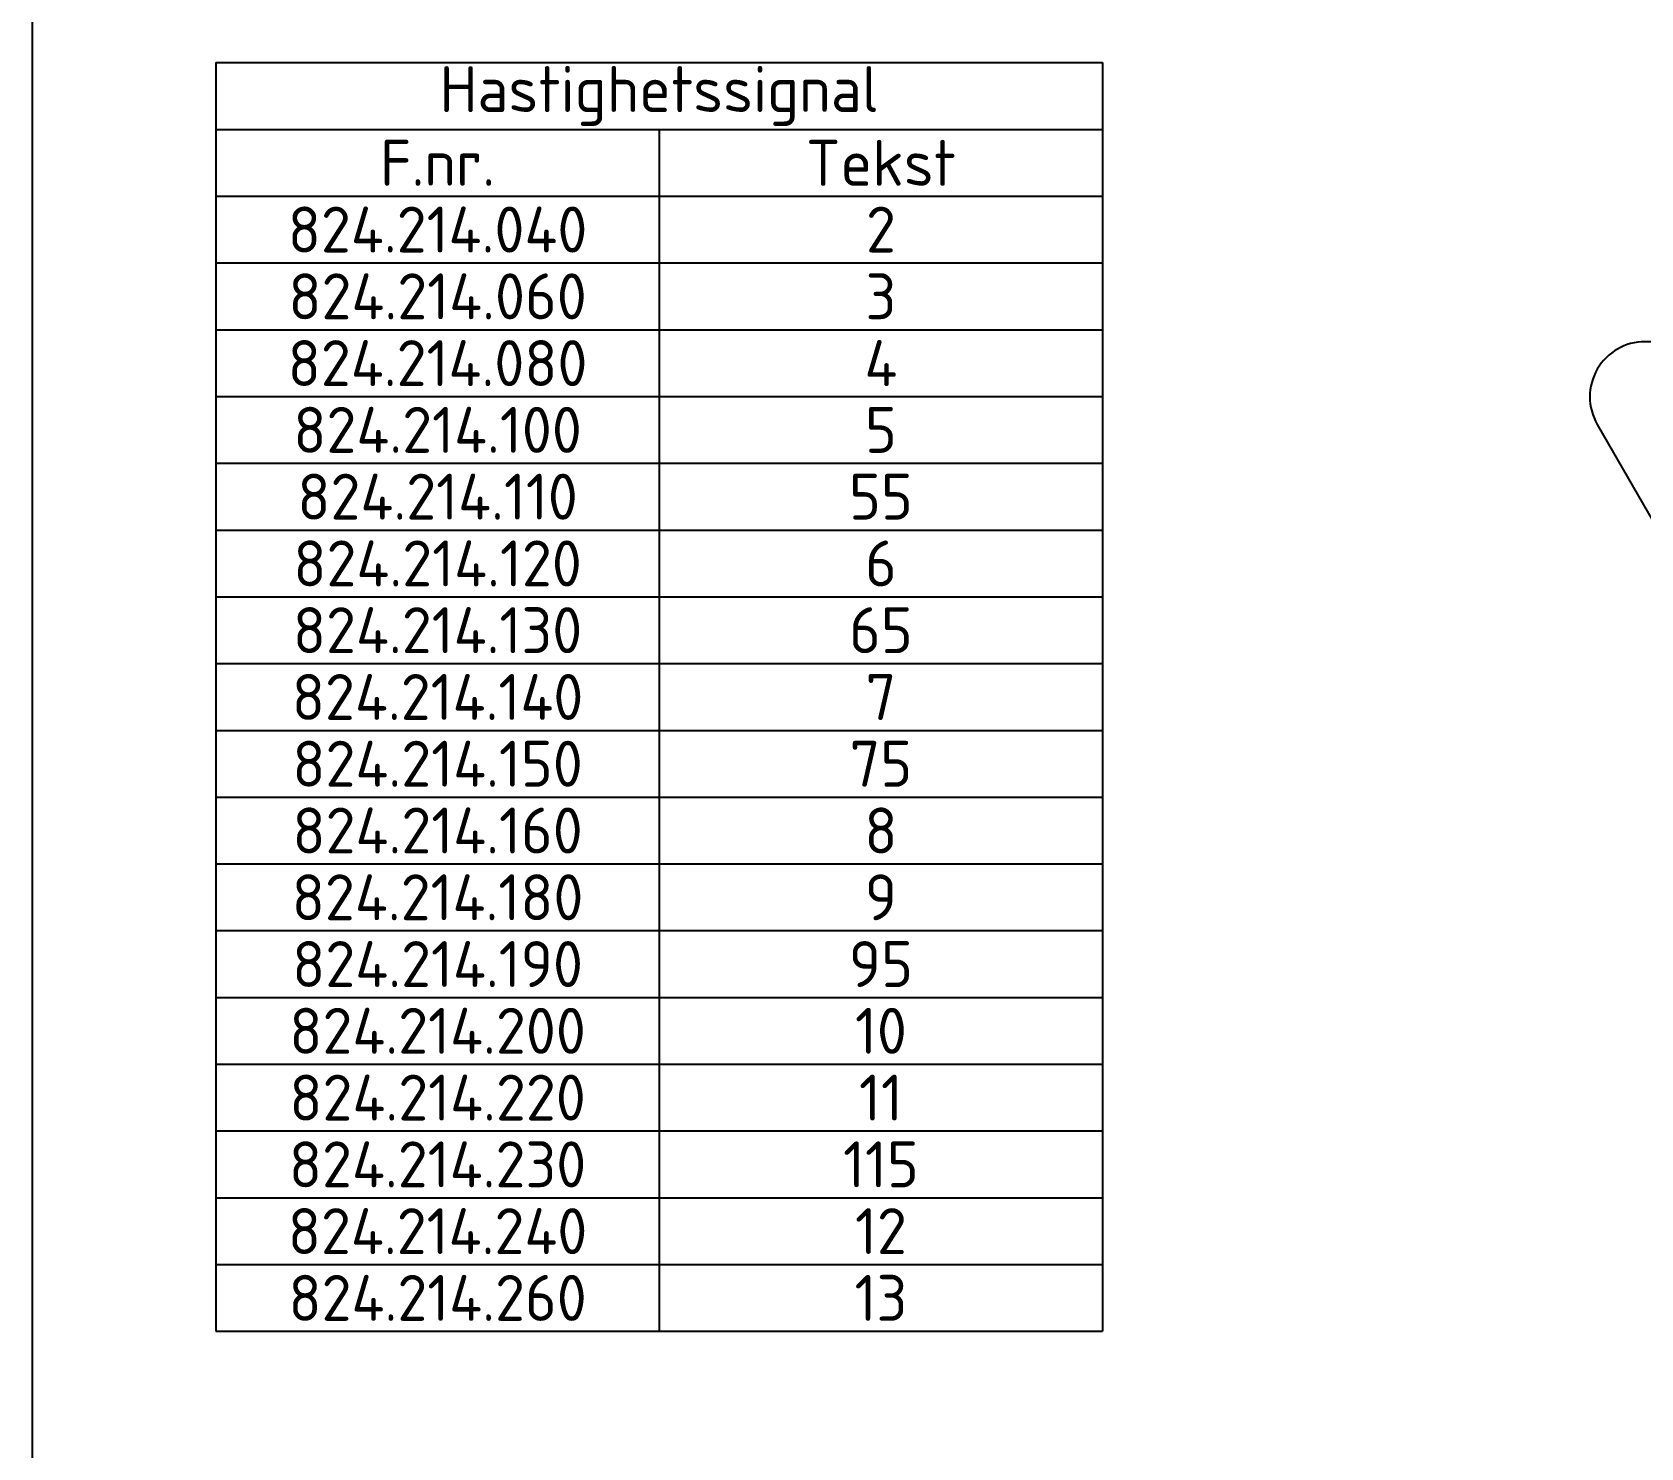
# Model space of a CAD drawing. Header units: millimetres. Extents: x 0 to 1997, y 0 to 2770.
# Drawn here: x 0 to 875, y 927 to 1697 of the extents above; entities that cross this region are included whole.
import ezdxf

# ---------------------------------------------------------------- set-up
doc = ezdxf.new("R2010")
doc.units = ezdxf.units.MM
for name, color, linetype in [('RAMME', 7, 'Continuous'), ('Skilt', 7, 'Continuous'), ('Tekst', 2, 'Continuous')]:
    doc.layers.add(name, color=color, linetype=linetype)
doc.styles.add('ISO25', font='ISO3098.shx')

# ---------------------------------------------------------------- blocks, each defined once
blk = doc.blocks.new('*T49')
at = {"layer": 'Tekst', "color": 0, "linetype": 'ByBlock', "lineweight": -2, "transparency": 16777216}
for p, q in [((0, 0), (482.54, 0)), ((0, 0), (0, -690.33)), ((482.54, 0), (482.54, -690.33)), ((0, -36.33), (482.54, -36.33)), ((241.27, -36.33), (241.27, -690.33)), ((0, -72.67), (482.54, -72.67)), ((0, -109), (482.54, -109)), ((0, -145.33), (482.54, -145.33)), ((0, -181.67), (482.54, -181.67)), ((0, -218), (482.54, -218)), ((0, -254.33), (482.54, -254.33)), ((0, -290.67), (482.54, -290.67)), ((0, -327), (482.54, -327)), ((0, -363.33), (482.54, -363.33)), ((0, -399.67), (482.54, -399.67)), ((0, -436), (482.54, -436)), ((0, -472.33), (482.54, -472.33)), ((0, -508.67), (482.54, -508.67)), ((0, -545), (482.54, -545)), ((0, -581.33), (482.54, -581.33)), ((0, -617.67), (482.54, -617.67)), ((0, -654), (482.54, -654)), ((0, -690.33), (482.54, -690.33))]:
    blk.add_line(p, q, dxfattribs=at)
at = {"layer": 'Tekst', "color": 0, "transparency": 16777216, "char_height": 25, "attachment_point": 5, "style": 'ISO25'}
for s, insert, width in [('Hastighetssignal', (241.27, -18.17), 479.5368), ('F.nr.', (120.63, -54.5), 238.2684), ('Tekst', (361.9, -54.5), 238.2684), ('824.214.040', (120.63, -90.83), 238.2684), ('3', (361.9, -127.17), 238.2684), ('4', (361.9, -163.5), 238.2684), ('5', (361.9, -199.83), 238.2684), ('55', (361.9, -236.17), 238.2684), ('6', (361.9, -272.5), 238.2684), ('65', (361.9, -308.83), 238.2684), ('7', (361.9, -345.17), 238.2684), ('75', (361.9, -381.5), 238.2684), ('8', (361.9, -417.83), 238.2684), ('9', (361.9, -454.17), 238.2684), ('95', (361.9, -490.5), 238.2684), ('10', (361.9, -526.83), 238.2684), ('11', (361.9, -563.17), 238.2684), ('115', (361.9, -599.5), 238.2684), ('12', (361.9, -635.83), 238.2684), ('13', (361.9, -672.17), 238.2684)]:
    blk.add_mtext(s, dxfattribs=dict(at, insert=insert, width=width))
at = {"layer": 'Tekst', "color": 0, "transparency": 16777216, "char_height": 25, "width": 238.2684, "attachment_point": 5}
for s, insert in [('{\\Fiso3098|c0;2}', (361.9, -90.83)), ('{\\Fiso3098|c0;824.214.060}', (120.63, -127.17)), ('{\\Fiso3098|c0;824.214.080}', (120.63, -163.5)), ('{\\Fiso3098|c0;824.214.100}', (120.63, -199.83)), ('{\\Fiso3098|c0;824.214.110}', (120.63, -236.17)), ('{\\Fiso3098|c0;824.214.120}', (120.63, -272.5)), ('{\\Fiso3098|c0;824.214.130}', (120.63, -308.83)), ('{\\Fiso3098|c0;824.214.140}', (120.63, -345.17)), ('{\\Fiso3098|c0;824.214.150}', (120.63, -381.5)), ('{\\Fiso3098|c0;824.214.160}', (120.63, -417.83)), ('{\\Fiso3098|c0;824.214.180}', (120.63, -454.17)), ('{\\Fiso3098|c0;824.214.190}', (120.63, -490.5)), ('{\\Fiso3098|c0;824.214.200}', (120.63, -526.83)), ('{\\Fiso3098|c0;824.214.220}', (120.63, -563.17)), ('{\\Fiso3098|c0;824.214.230}', (120.63, -599.5)), ('{\\Fiso3098|c0;824.214.240}', (120.63, -635.83)), ('{\\Fiso3098|c0;824.214.260}', (120.63, -672.17))]:
    blk.add_mtext(s, dxfattribs=dict(at, insert=insert))

msp = doc.modelspace()

# ---------------------------------------------------------------- linework, layer by layer
at = {"layer": 'RAMME'}
msp.add_lwpolyline([(0, 0), (1800, 0), (1800, 2770), (0, 2770)], close=True, dxfattribs=at)
at = {"layer": 'Skilt'}
msp.add_lwpolyline([(1589.13, 1378.88), (1649.75, 1483.88, 0.57735), (1623.77, 1528.88), (877.69, 1528.88, 0.57735), (851.71, 1483.88), (912.34, 1378.88)], format="xyb", dxfattribs=at)

# ---------------------------------------------------------------- block references
msp.add_blockref('*T49', (100, 1680.72))

doc.saveas('drawing.dxf')
